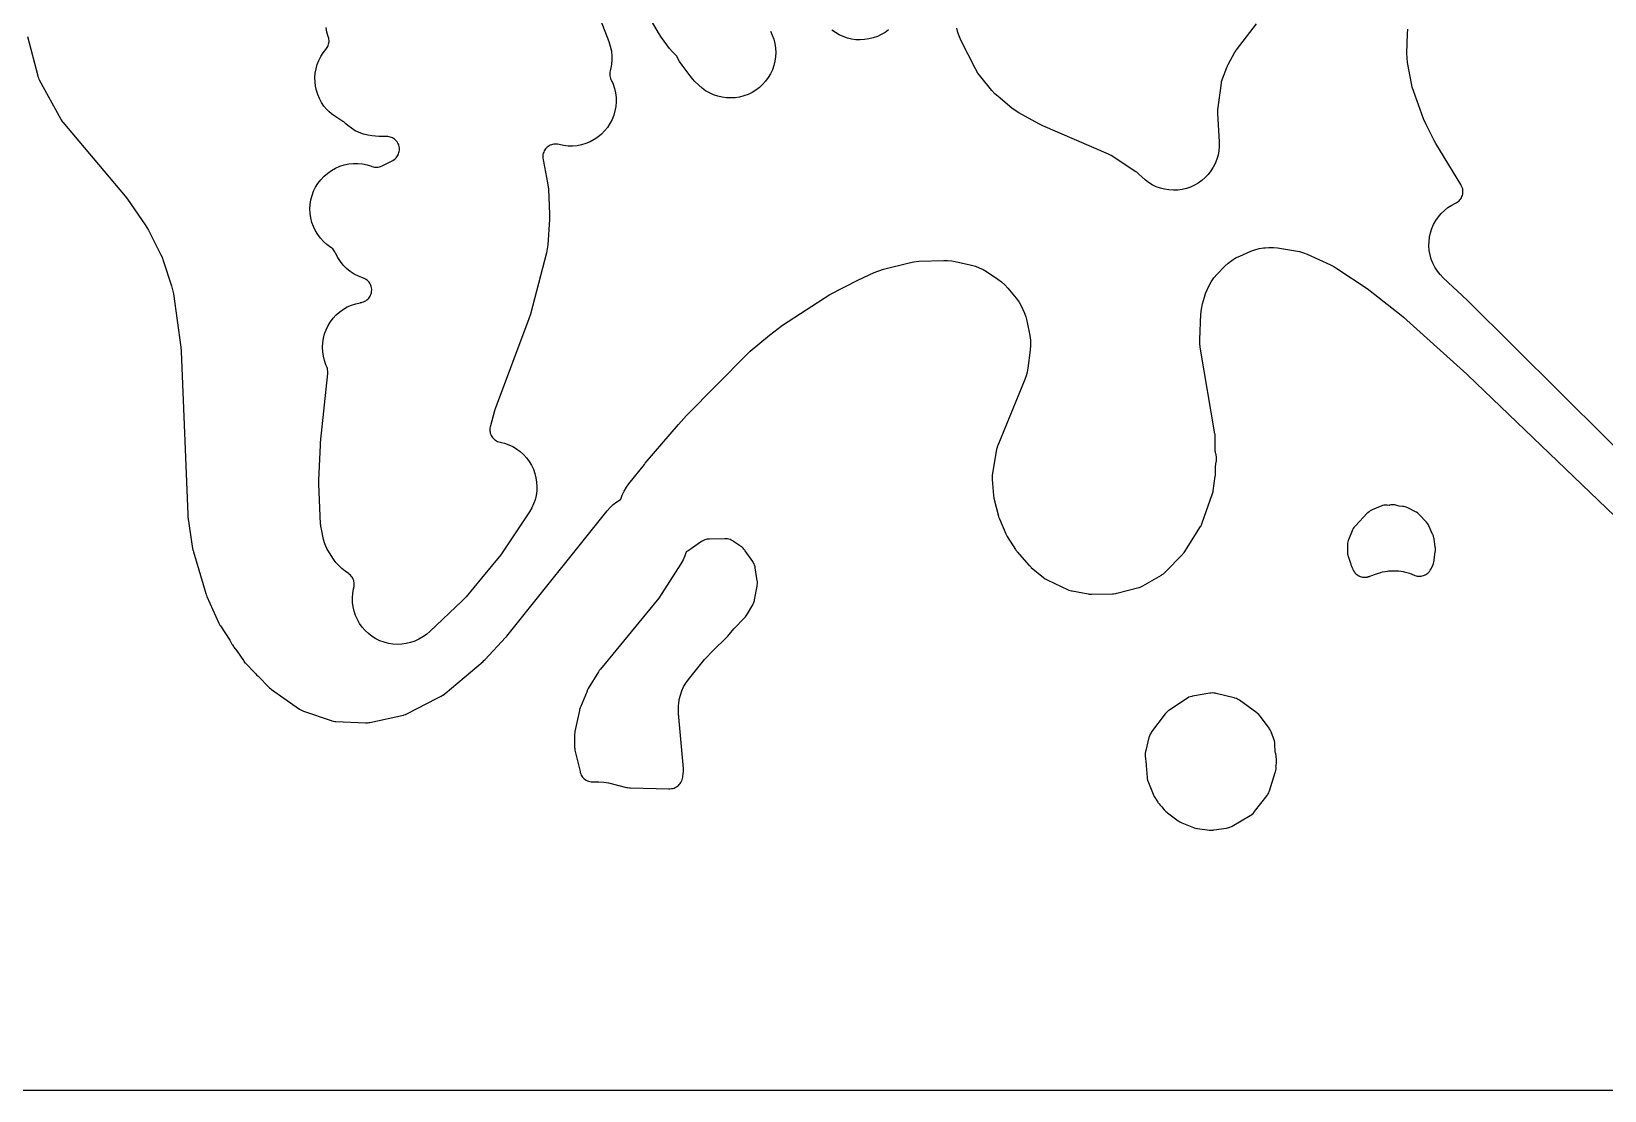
# Model space of a CAD drawing. Header units: millimetres. Extents: x 0 to 300, y 0 to 300.
# Drawn here: x 71.1 to 198.4, y -0.2 to 85.5 of the extents above; entities that cross this region are included whole.
import ezdxf

# ---------------------------------------------------------------- set-up
doc = ezdxf.new("R2010")
doc.units = ezdxf.units.MM
doc.layers.add('CUT', color=7, linetype='CONTINUOUS')

msp = doc.modelspace()

# ---------------------------------------------------------------- linework, layer by layer
at = {"layer": 'CUT'}
for points in [[(116.3715, 88.4139), (117.8353, 84.6558), (117.9621, 84.2679), (118.045, 83.8683), (118.0521, 83.8213), (118.0866, 83.4908), (118.0911, 83.1586), (118.0656, 82.8274), (118.0103, 82.4998), (117.9613, 82.3141), (117.9633, 82.3136), (117.9564, 82.2872), (117.9298, 82.1596), (117.919, 82.061), (117.9179, 81.9617), (117.9264, 81.8629), (117.9444, 81.7653), (117.9718, 81.6699), (118.0084, 81.5776), (118.0272, 81.5408), (118.1786, 81.2055), (118.2957, 80.8567), (118.3774, 80.498), (118.4228, 80.1329), (118.4314, 79.7651), (118.4032, 79.3982), (118.3385, 79.036), (118.2379, 78.6821), (118.1024, 78.3401), (117.9334, 78.0133), (117.7326, 77.705), (117.5019, 77.4184), (117.2438, 77.1562), (116.9607, 76.9212), (116.6555, 76.7157), (116.3313, 76.5417), (115.9914, 76.401), (115.6391, 76.295), (115.2779, 76.2247), (114.9115, 76.191), (114.5436, 76.194), (114.1779, 76.2338), (113.8179, 76.3099), (113.8108, 76.3118), (113.6842, 76.3389), (113.5861, 76.3501), (113.4875, 76.3517), (113.3891, 76.3439), (113.292, 76.3266), (113.1969, 76.3001), (113.1049, 76.2645), (113.0168, 76.2202), (112.9333, 76.1676), (112.8553, 76.1072), (112.7834, 76.0395), (112.7185, 75.9653), (112.6609, 75.8851), (112.6114, 75.7997), (112.5704, 75.71), (112.5382, 75.6167), (112.5151, 75.5208), (112.5014, 75.4231), (112.4972, 75.3245), (112.5025, 75.226), (112.521, 75.1036), (112.5264, 75.0797), (112.5515, 74.9599), (112.8867, 73.2121), (112.9481, 72.699), (113.0462, 70.6891), (113.0411, 70.2467), (112.8951, 68.2138), (112.8559, 67.8809), (112.7865, 67.5531), (111.5001, 62.601), (111.3819, 62.2285), (108.6413, 54.9593), (108.6151, 54.8844), (108.6069, 54.8589), (108.5843, 54.7829), (108.2559, 53.5735), (108.2391, 53.5049), (108.2181, 53.3793), (108.2114, 53.278), (108.2147, 53.1765), (108.2281, 53.0759), (108.2514, 52.9771), (108.2845, 52.8811), (108.3268, 52.7889), (108.3781, 52.7013), (108.4379, 52.6192), (108.5054, 52.5435), (108.5802, 52.4748), (108.6614, 52.4139), (108.7483, 52.3614), (108.8399, 52.3177), (108.9354, 52.2833), (109.1533, 52.2287), (109.4117, 52.164), (109.7502, 52.0431), (110.0752, 51.8898), (110.3837, 51.7054), (110.6727, 51.4918), (110.9395, 51.251), (111.1814, 50.9852), (111.3963, 50.6972), (111.582, 50.3895), (111.7367, 50.0651), (111.859, 49.7272), (111.9478, 49.3789), (112.0021, 49.0237), (112.0214, 48.6648), (112.0056, 48.3058), (111.9548, 47.95), (111.8695, 47.6009), (111.7505, 47.2618), (111.5989, 46.936), (111.4163, 46.6265), (109.3328, 43.4607), (109.0992, 43.144), (107.5493, 41.2629), (106.3049, 39.7527), (105.9858, 39.4121), (103.3518, 36.936), (103.1114, 36.7288), (102.8541, 36.5432), (102.7931, 36.5031), (102.4801, 36.3187), (102.1504, 36.1661), (101.8072, 36.0468), (101.4539, 35.962), (101.094, 35.9125), (100.7309, 35.8988), (100.3683, 35.921), (100.0096, 35.9789), (99.6584, 36.0719), (99.3181, 36.1991), (98.992, 36.3593), (98.6833, 36.551), (98.3951, 36.7721), (98.1301, 37.0207), (97.8909, 37.2942), (97.68, 37.59), (97.4992, 37.9052), (97.3505, 38.2367), (97.2352, 38.5812), (97.1545, 38.9355), (97.1092, 39.2959), (97.0997, 39.6591), (97.1261, 40.0215), (97.1882, 40.3795), (97.2348, 40.5867), (97.247, 40.6857), (97.2496, 40.7855), (97.2424, 40.885), (97.2256, 40.9833), (97.1993, 41.0796), (97.1637, 41.1728), (97.1191, 41.2621), (97.0661, 41.3466), (97.0051, 41.4255), (96.9367, 41.4982), (96.8424, 41.5805), (96.7869, 41.6222), (96.5035, 41.8245), (96.2371, 42.0338), (95.9911, 42.2669), (95.7676, 42.5216), (95.5685, 42.7958), (95.2404, 43.2946), (95.033, 43.6522), (94.867, 44.0307), (94.7594, 44.378), (94.5969, 45.2073), (94.5737, 45.3257), (94.5459, 45.4674), (94.5299, 45.5489), (94.5221, 45.6353), (94.3924, 48.8928), (94.3923, 49.1837), (94.5035, 52.0049), (94.5202, 52.2391), (95.0963, 57.798), (95.1019, 57.8684), (95.1024, 57.9957), (95.0927, 58.0967), (95.0731, 58.1962), (95.0437, 58.2933), (94.9583, 58.4992), (94.8351, 58.8436), (94.7468, 59.1985), (94.6942, 59.5604), (94.6778, 59.9257), (94.6978, 60.2909), (94.7541, 60.6522), (94.8459, 61.0062), (94.9725, 61.3493), (95.1325, 61.6782), (95.3245, 61.9894), (95.5464, 62.2801), (95.7961, 62.5473), (96.0712, 62.7883), (96.3688, 63.0008), (96.6861, 63.1827), (97.0199, 63.3321), (97.3668, 63.4477), (97.7236, 63.5281), (97.7537, 63.5333), (97.8284, 63.5483), (97.8888, 63.5635), (98.008, 63.603), (98.0995, 63.6437), (98.1866, 63.6932), (98.2684, 63.7509), (98.3442, 63.8164), (98.4132, 63.8889), (98.4748, 63.9679), (98.5283, 64.0525), (98.5734, 64.142), (98.6094, 64.2354), (98.6361, 64.3319), (98.6533, 64.4306), (98.6607, 64.5304), (98.6583, 64.6305), (98.6462, 64.7299), (98.6243, 64.8277), (98.593, 64.9228), (98.5525, 65.0144), (98.5033, 65.1016), (98.4458, 65.1836), (98.3805, 65.2595), (98.3081, 65.3287), (98.2293, 65.3905), (98.1448, 65.4442), (98.0554, 65.4895), (97.8489, 65.5697), (97.8492, 65.5703), (97.5839, 65.6743), (97.2451, 65.8496), (96.9262, 66.0591), (96.6308, 66.3005), (96.362, 66.5712), (96.1227, 66.8684), (95.9155, 67.1887), (95.7427, 67.5288), (95.6847, 67.6441), (95.6324, 67.727), (95.5724, 67.8046), (95.5053, 67.8761), (95.4316, 67.9408), (95.2556, 68.0677), (95.2558, 68.068), (95.0347, 68.2281), (94.7603, 68.4719), (94.5117, 68.7417), (94.2912, 69.0351), (94.1011, 69.3489), (93.9432, 69.6802), (93.8191, 70.0255), (93.7301, 70.3815), (93.677, 70.7446), (93.6604, 71.1112), (93.6805, 71.4776), (93.737, 71.8402), (93.8293, 72.1953), (93.9567, 72.5395), (94.1177, 72.8692), (94.3108, 73.1813), (94.534, 73.4725), (94.7852, 73.74), (94.8141, 73.7679), (95.0971, 74.014), (95.4038, 74.2301), (95.7308, 74.4137), (96.0749, 74.5631), (96.4324, 74.6766), (96.7997, 74.7531), (97.1728, 74.7917), (97.5479, 74.7921), (97.921, 74.7543), (98.2884, 74.6786), (98.6462, 74.5659), (98.6767, 74.5546), (98.7911, 74.5189), (98.8886, 74.4987), (98.9876, 74.4881), (99.0871, 74.4872), (99.1862, 74.4959), (99.2841, 74.5143), (99.3797, 74.542), (99.4956, 74.5884), (99.5579, 74.6187), (100.3114, 75.0088), (100.3721, 75.0421), (100.4768, 75.1099), (100.5546, 75.1718), (100.626, 75.241), (100.6903, 75.3168), (100.747, 75.3985), (100.7955, 75.4853), (100.8353, 75.5764), (100.866, 75.6709), (100.8875, 75.768), (100.8994, 75.8667), (100.9016, 75.9661), (100.8942, 76.0652), (100.8772, 76.1631), (100.8508, 76.259), (100.8152, 76.3518), (100.7707, 76.4407), (100.7178, 76.5249), (100.657, 76.6035), (100.5888, 76.6759), (100.5139, 76.7413), (100.433, 76.7991), (100.3469, 76.8487), (100.2564, 76.8898), (100.1623, 76.9219), (100.0655, 76.9447), (99.967, 76.9579), (99.8424, 76.9625), (99.7648, 76.9597), (99.2337, 76.9788), (99.2242, 76.9799), (98.9675, 76.9949), (98.9675, 76.9951), (98.703, 77.0105), (98.3458, 77.0668), (97.9958, 77.158), (97.6564, 77.2831), (97.3311, 77.441), (97.0228, 77.6301), (96.7346, 77.8486), (96.5726, 77.9986), (96.5694, 78.0024), (96.4957, 78.0734), (96.3949, 78.1528), (96.3357, 78.1926), (95.6861, 78.606), (95.3991, 78.8086), (95.1882, 78.9899), (95.0183, 79.1598), (94.7936, 79.4325), (94.5961, 79.7254), (94.4277, 80.036), (94.2899, 80.3614), (94.184, 80.6984), (94.1109, 81.0441), (94.0713, 81.3952), (94.0657, 81.7484), (94.094, 82.1006), (94.1559, 82.4484), (94.251, 82.7887), (94.3784, 83.1183), (94.5368, 83.4341), (94.7248, 83.7332), (94.9406, 84.013), (94.9942, 84.0759), (95.0515, 84.1585), (95.1005, 84.2462), (95.1406, 84.3384), (95.1714, 84.4341), (95.1927, 84.5323), (95.2042, 84.6322), (95.2059, 84.7326), (95.1977, 84.8328), (95.1797, 84.9317), (95.1434, 85.0586), (95.14, 85.0684), (95.0408, 85.4153), (94.9761, 85.7703)], [(130.9097, 85.4887), (131.0628, 85.1646), (131.1837, 84.8271), (131.2711, 84.4794), (131.3241, 84.1248), (131.3424, 83.7668), (131.3257, 83.4086), (131.2742, 83.0539), (131.1884, 82.7058), (131.0691, 82.3677), (130.9174, 82.0429), (130.7348, 81.7344), (130.5229, 81.4451), (130.2839, 81.1779), (130.0201, 80.9353), (129.7338, 80.7195), (129.4278, 80.5326), (129.1051, 80.3764), (128.7687, 80.2524), (128.4219, 80.1618), (128.0678, 80.1054), (127.71, 80.0838), (127.3517, 80.0971), (126.9965, 80.1453), (126.6476, 80.2279), (126.3084, 80.344), (125.9822, 80.4927), (125.672, 80.6724), (125.3808, 80.8816), (125.1114, 81.1181), (124.803, 81.4166), (124.5973, 81.6325), (124.4099, 81.8643), (123.7646, 82.7322), (123.5666, 83.0273), (123.398, 83.3402), (123.3407, 83.4767), (123.2341, 83.5639), (122.9789, 83.8186), (122.7499, 84.097), (122.0953, 84.9774), (121.8481, 85.3565), (120.2261, 88.2151)], [(140.4722, 85.6004), (140.1868, 85.3914), (139.8827, 85.2108), (139.5626, 85.0603), (139.2295, 84.9413), (138.8865, 84.8549), (138.5368, 84.8018), (138.1837, 84.7825), (137.8303, 84.7974), (137.4799, 84.8461), (137.1359, 84.9283), (136.8014, 85.0431), (136.4794, 85.1896), (136.1731, 85.3664), (135.8851, 85.5718)], [(170.2202, 86.0755), (168.5855, 83.9666), (168.55, 83.9188), (168.4798, 83.8106), (168.4505, 83.7587), (167.9138, 82.7577), (167.8653, 82.6595), (167.85, 82.6259), (167.808, 82.5247), (167.4573, 81.5938), (167.4313, 81.5186), (167.389, 81.3516), (167.3759, 81.2731), (167.0806, 79.1257), (167.0727, 79.0553), (167.067, 78.9019), (167.0696, 78.8311), (167.2135, 76.5278), (167.2185, 76.1727), (167.1892, 75.8187), (167.1259, 75.4693), (167.0291, 75.1275), (166.8998, 74.7968), (166.7392, 74.48), (166.5487, 74.1803), (166.3302, 73.9003), (166.0857, 73.6427), (165.8175, 73.4099), (165.528, 73.2041), (165.2201, 73.0272), (164.8965, 72.8809), (164.5603, 72.7665), (164.2146, 72.685), (163.8626, 72.6373), (163.5078, 72.6238), (163.1532, 72.6446), (162.8023, 72.6996), (162.4584, 72.7881), (162.1246, 72.9095), (161.8041, 73.0625), (161.4999, 73.2457), (161.2148, 73.4574), (160.9514, 73.6957), (160.72, 73.9263), (160.666, 73.9774), (160.5407, 74.0785), (160.4794, 74.1206), (158.4701, 75.422), (158.4192, 75.4535), (158.3048, 75.5146), (158.2504, 75.5394), (152.9529, 77.8207), (152.6167, 77.9863), (150.9955, 78.8902), (150.7107, 79.0665), (150.4432, 79.2679), (149.3273, 80.1907), (149.0638, 80.431), (148.8248, 80.6958), (147.9338, 81.785), (147.7023, 82.101), (147.5057, 82.4399), (146.3476, 84.7066), (146.199, 85.0367), (146.0835, 85.3798), (146.0024, 85.7327)], [(202.2992, 48.8381), (187.3109, 63.7061), (187.2997, 63.7171), (187.2675, 63.7479), (185.3436, 65.5512), (185.0928, 65.8106), (184.8686, 66.0934), (184.6732, 66.3969), (184.5085, 66.718), (184.3761, 67.0537), (184.2773, 67.4008), (184.213, 67.7559), (184.1838, 68.1157), (184.1901, 68.4765), (184.2317, 68.835), (184.3083, 69.1877), (184.4191, 69.5311), (184.563, 69.8621), (184.7387, 70.1773), (184.9445, 70.4737), (185.1784, 70.7486), (185.4381, 70.9992), (185.7212, 71.2231), (186.0248, 71.4182), (186.3461, 71.5825), (186.3773, 71.5965), (186.4653, 71.6473), (186.5479, 71.7066), (186.6242, 71.7738), (186.6934, 71.8483), (186.7549, 71.9293), (186.808, 72.0159), (186.8523, 72.1074), (186.8872, 72.2029), (186.9125, 72.3014), (186.9279, 72.4019), (186.9332, 72.5034), (186.9285, 72.6049), (186.9136, 72.7055), (186.8888, 72.8041), (186.8544, 72.8998), (186.7994, 73.0148), (186.7643, 73.0763), (184.752, 76.3975), (184.6187, 76.6372), (183.926, 78.0007), (183.7506, 78.4039), (182.9295, 80.6507), (182.8338, 80.9524), (182.7644, 81.2612), (182.4591, 82.9575), (182.4115, 83.3299), (182.4022, 83.7051), (182.4433, 85.2642), (182.4722, 85.6377)], [(70.8266, 85.0567), (71.6426, 81.8706), (71.6585, 81.8136), (71.6934, 81.7129), (71.7366, 81.6154), (71.7639, 81.5629), (73.5082, 78.3708), (73.5439, 78.3092), (73.6309, 78.182), (73.6754, 78.1264), (78.7057, 72.1556), (78.9103, 71.8889), (80.3412, 69.8355), (80.6036, 69.3966), (81.5833, 67.4648), (81.7014, 67.208), (81.7994, 66.9429), (82.4691, 64.8911), (82.5564, 64.577), (82.6155, 64.2564), (83.2164, 59.9304), (83.2484, 59.5721), (83.7766, 46.4088), (83.7825, 46.3205), (83.7853, 46.2908), (83.7959, 46.2029), (84.1728, 43.6512), (84.1948, 43.5323), (84.2037, 43.4925), (84.2343, 43.3755), (85.2452, 40.0152), (85.2785, 39.916), (85.2908, 39.8828), (85.3303, 39.7859), (86.2958, 37.6135), (86.3211, 37.5595), (86.3833, 37.4463), (86.4152, 37.3959), (87.1783, 36.2456), (87.3549, 35.9136), (87.3892, 35.8527), (87.473, 35.7268), (87.5159, 35.6716), (87.7453, 35.3909), (88.2784, 34.5872), (88.3163, 34.533), (88.4062, 34.4214), (88.4512, 34.373), (89.239, 33.5631), (89.2803, 33.5126), (89.3357, 33.4488), (89.4674, 33.3218), (89.4964, 33.2985), (90.3316, 32.4398), (90.3799, 32.3925), (90.4913, 32.2978), (90.5458, 32.2578), (92.8144, 30.6742), (92.8698, 30.6374), (92.974, 30.5783), (93.0833, 30.5292), (93.1457, 30.5062), (95.3808, 29.7429), (95.4441, 29.7229), (95.5603, 29.695), (95.6785, 29.678), (95.7447, 29.6732), (98.1489, 29.5541), (98.2119, 29.5523), (98.3252, 29.5568), (98.4378, 29.5712), (98.4996, 29.5833), (101.2287, 30.182), (101.2897, 30.1968), (101.3975, 30.2307), (101.502, 30.2739), (101.5583, 30.3017), (103.9127, 31.5288), (104.2201, 31.6789), (104.2752, 31.7073), (104.3709, 31.7648), (104.3952, 31.7825), (104.4045, 31.7876), (104.5471, 31.8836), (104.6091, 31.9332), (107.6685, 34.5293), (107.7388, 34.5924), (107.7619, 34.6144), (107.8285, 34.6815), (109.4936, 36.4566), (109.537, 36.5047), (109.5513, 36.5212), (109.5928, 36.571), (117.6998, 46.689), (117.9379, 46.958), (118.2011, 47.2025), (118.487, 47.4202), (118.7927, 47.6089), (118.8048, 47.6148), (118.812, 47.644), (118.9295, 47.9787), (119.0786, 48.3005), (119.2582, 48.6064), (119.4663, 48.8936), (120.7176, 50.4553), (120.7937, 50.5471), (123.4743, 53.6787), (124.1348, 54.3994), (129.0048, 59.3516), (129.2795, 59.604), (130.8417, 60.8991), (131.8854, 61.7192), (135.7268, 64.1852), (137.9756, 65.3588), (139.3099, 65.9692), (140.0515, 66.242), (142.1253, 66.7665), (142.5138, 66.8427), (142.9083, 66.8768), (144.9399, 66.942), (145.2491, 66.939), (145.5571, 66.9099), (145.8614, 66.855), (147.176, 66.5605), (147.4984, 66.4727), (147.8115, 66.356), (148.1126, 66.2113), (148.3994, 66.0399), (149.306, 65.4405), (149.6028, 65.2221), (149.8763, 64.975), (150.1236, 64.7019), (150.7842, 63.8943), (151.0244, 63.565), (151.2266, 63.2111), (151.3369, 62.9906), (151.4709, 62.6896), (151.5774, 62.3779), (151.6556, 62.0578), (151.8856, 60.8911), (151.9415, 60.495), (151.9541, 60.0951), (151.9231, 59.6963), (151.7286, 58.2327), (151.6738, 57.9225), (151.5927, 57.6182), (151.4857, 57.3219), (149.3003, 51.9939), (149.2721, 51.9193), (149.2248, 51.7531), (149.2095, 51.6748), (148.8589, 49.5691), (148.8503, 49.5097), (148.8416, 49.402), (148.842, 49.2939), (148.846, 49.234), (148.9593, 47.9489), (148.9654, 47.8931), (148.9856, 47.7731), (148.9982, 47.7183), (149.3594, 46.2785), (149.3738, 46.2254), (149.4116, 46.1124), (149.4321, 46.0613), (149.9458, 44.8473), (149.9709, 44.7913), (150.033, 44.6739), (150.0651, 44.6217), (150.7425, 43.5707), (150.7725, 43.5261), (150.8427, 43.4333), (150.8775, 43.3924), (151.8571, 42.2833), (151.8933, 42.2438), (151.9763, 42.1629), (152.0167, 42.1278), (153.0019, 41.303), (153.0499, 41.2646), (153.1407, 41.201), (153.2367, 41.1456), (153.2918, 41.1183), (154.9938, 40.3218), (155.0499, 40.297), (155.1535, 40.259), (155.26, 40.2301), (155.3201, 40.2178), (156.6174, 39.9825), (156.6855, 39.9719), (156.8342, 39.9596), (156.9031, 39.9589), (158.5763, 39.9826), (158.6616, 39.9864), (158.845, 40.0112), (158.9283, 40.0302), (160.715, 40.4948), (160.7773, 40.5125), (160.8871, 40.5521), (160.9929, 40.6014), (161.0496, 40.6327), (162.5578, 41.5114), (162.6121, 41.5448), (162.7058, 41.6112), (162.7932, 41.6858), (162.8388, 41.7304), (164.236, 43.1586), (164.2873, 43.2138), (164.3884, 43.3419), (164.4303, 43.4046), (165.7074, 45.4295), (165.7481, 45.4982), (165.8233, 45.6539), (165.8519, 45.7284), (166.6608, 48.0278), (166.6822, 48.094), (166.7182, 48.2405), (166.7297, 48.3091), (166.9022, 49.5102), (166.9089, 49.5639), (166.9167, 49.6807), (166.9172, 49.7347), (166.9122, 50.2739), (166.9773, 50.6655), (166.9864, 50.7286), (166.995, 50.8429), (166.9933, 50.9575), (166.9882, 51.021), (166.965, 51.244), (166.956, 51.3133), (166.9308, 51.4367), (166.9011, 51.5326), (166.9007, 51.5336), (166.8901, 52.6897), (166.8884, 52.7468), (166.8774, 52.8701), (166.8688, 52.9266), (165.6952, 59.7767), (165.6498, 60.164), (165.6457, 60.5538), (165.7329, 62.6005), (165.7751, 63.0206), (165.8652, 63.4331), (166.0172, 63.977), (166.1159, 64.2791), (166.2403, 64.5715), (166.3813, 64.867), (166.5703, 65.2134), (166.7952, 65.5376), (167.0537, 65.8359), (167.6735, 66.4779), (167.9413, 66.7289), (168.2328, 66.952), (168.5451, 67.1448), (168.8751, 67.3056), (169.7799, 67.6917), (170.1075, 67.8134), (170.4453, 67.9035), (170.79, 67.961), (170.9292, 67.9775), (171.2336, 67.9995), (171.3503, 67.9978), (171.463, 67.9962), (171.5989, 67.9942), (171.6108, 67.9941), (171.9333, 67.9583), (173.3835, 67.7298), (173.707, 67.6639), (174.0233, 67.5691), (174.3299, 67.4464), (176.2164, 66.5905), (176.4815, 66.4572), (176.7349, 66.3028), (179.1925, 64.6666), (179.4315, 64.4932), (181.9357, 62.5184), (182.1226, 62.3607), (187.2407, 57.7404), (187.3213, 57.6654), (203.1588, 42.483)], [(296.1703, -0.175), (3.5, -0.175)]]:
    msp.add_lwpolyline(points, dxfattribs=at)
for points in [[(178.2001, 41.6925), (178.2041, 41.6874), (178.2231, 41.6671), (178.2263, 41.6636), (178.2275, 41.6625), (178.2745, 41.6124), (178.3521, 41.5449), (178.4361, 41.4856), (178.5256, 41.435), (178.6198, 41.3937), (178.7176, 41.362), (178.8181, 41.3403), (178.9203, 41.3288), (178.9742, 41.3282), (178.9789, 41.328), (178.9829, 41.3281), (179.0231, 41.3277), (179.0708, 41.332), (179.0815, 41.3324), (179.0904, 41.3337), (179.1255, 41.3369), (179.1665, 41.3448), (179.1831, 41.3472), (179.1968, 41.3506), (179.2265, 41.3563), (179.2605, 41.3665), (179.308, 41.3784), (179.3759, 41.4008), (179.3903, 41.406), (180.0257, 41.6344), (180.3002, 41.7155), (180.4358, 41.7553), (180.8535, 41.8275), (180.9472, 41.8382), (181.3281, 41.8616), (181.7094, 41.8453), (182.087, 41.7896), (182.1925, 41.7684), (182.6027, 41.661), (182.9978, 41.507), (183.0478, 41.4841), (183.1438, 41.4513), (183.2425, 41.4281), (183.3431, 41.4148), (183.4445, 41.4115), (183.5457, 41.4184), (183.6458, 41.4352), (183.7437, 41.4619), (183.8384, 41.4981), (183.9291, 41.5435), (184.0149, 41.5978), (184.0948, 41.6602), (184.1682, 41.7303), (184.2343, 41.8073), (184.2923, 41.8905), (184.3545, 42.0016), (184.3844, 42.0656), (184.5172, 42.3704), (184.5432, 42.4344), (184.5816, 42.5527), (184.6084, 42.6741), (184.6183, 42.7425), (184.6996, 43.417), (184.7057, 43.4791), (184.709, 43.5801), (184.7099, 43.6003), (184.7041, 43.7032), (184.7001, 43.7281), (184.6955, 43.7658), (184.598, 44.4425), (184.5862, 44.5118), (184.5559, 44.6347), (184.5136, 44.7541), (184.4852, 44.8184), (184.1687, 45.4915), (184.1354, 45.5577), (184.0664, 45.6719), (183.9858, 45.7784), (183.9366, 45.8338), (183.449, 46.3551), (183.394, 46.4107), (183.2871, 46.5023), (183.1709, 46.5817), (183.1029, 46.6203), (182.5395, 46.9201), (182.4737, 46.9529), (182.3509, 47.0028), (182.2494, 47.0322), (182.119, 47.0558), (182.0458, 47.0632), (181.7828, 47.083), (181.5818, 47.1394), (181.5157, 47.1563), (181.3948, 47.178), (181.2973, 47.186), (181.1994, 47.1846), (181.1021, 47.1739), (180.9819, 47.1489), (180.9667, 47.1446), (180.8144, 47.156), (180.7454, 47.1596), (180.6209, 47.1568), (180.5223, 47.1451), (180.4254, 47.1238), (180.3069, 47.0854), (180.2428, 47.0593), (179.6039, 46.7812), (179.54, 46.7515), (179.4293, 46.6897), (179.3464, 46.6319), (179.25, 46.5495), (179.2, 46.4999), (178.2326, 45.491), (178.1866, 45.4407), (178.1105, 45.3444), (178.0575, 45.2622), (178.0011, 45.1532), (177.9742, 45.0906), (177.6842, 44.3676), (177.6602, 44.3031), (177.6253, 44.1841), (177.6069, 44.087), (177.5956, 43.9635), (177.5943, 43.8946), (177.5972, 43.3658), (177.5989, 43.3043), (177.6091, 43.1938), (177.6248, 43.1068), (177.6539, 42.9997), (177.6738, 42.9414), (177.8485, 42.4652), (177.8526, 42.4276), (177.8758, 42.3219), (177.9099, 42.2193), (177.9661, 42.0957), (177.9894, 42.0538), (178.0339, 41.9455), (178.0858, 41.8497), (178.1634, 41.7371), (178.1958, 41.6973)], [(115.0989, 28.8519), (115.0856, 28.7801), (115.0689, 28.6229), (115.0668, 28.5499), (115.064, 27.6892), (115.0662, 27.6062), (115.0865, 27.4275), (115.1031, 27.3461), (115.5092, 25.6136), (115.5267, 25.5461), (115.5672, 25.4273), (115.6085, 25.3362), (115.6586, 25.2496), (115.7168, 25.1683), (115.7828, 25.0931), (115.8558, 25.0247), (115.9351, 24.9637), (116.02, 24.9108), (116.1097, 24.8665), (116.2032, 24.8311), (116.2998, 24.805), (116.3985, 24.7886), (116.4983, 24.7818), (116.6296, 24.7858), (116.649, 24.7873), (117.0377, 24.7976), (117.4253, 24.7667), (117.8075, 24.695), (119.2671, 24.3404), (119.3357, 24.3255), (119.3389, 24.325), (119.511, 24.3017), (119.5911, 24.2977), (122.6986, 24.2293), (122.7115, 24.229), (122.7837, 24.2292), (122.9132, 24.2396), (123.0151, 24.2582), (123.1146, 24.287), (123.2107, 24.3258), (123.3023, 24.3741), (123.3886, 24.4314), (123.4686, 24.4972), (123.5416, 24.5708), (123.6067, 24.6513), (123.6633, 24.738), (123.7109, 24.83), (123.7352, 24.8917), (123.766, 24.9563), (123.8016, 25.0572), (123.8264, 25.1612), (123.8402, 25.2673), (123.843, 25.3778), (123.8676, 25.5189), (123.877, 25.5805), (123.8866, 25.6923), (123.8864, 25.8046), (123.8821, 25.8667), (123.4825, 30.3126), (123.4677, 30.6432), (123.4828, 30.9739), (123.4947, 31.1051), (123.5437, 31.4561), (123.6263, 31.8007), (123.7417, 32.1357), (123.8888, 32.4581), (124.0663, 32.7648), (124.2725, 33.053), (125.3528, 34.4184), (125.5838, 34.6833), (126.3154, 35.4455), (127.336, 36.4355), (127.3932, 36.4937), (127.412, 36.5138), (127.4662, 36.5748), (127.9633, 37.1621), (128.8394, 38.0747), (128.8973, 38.1388), (129.0094, 38.2883), (129.0548, 38.3618), (129.4797, 39.1003), (129.5174, 39.1702), (129.5744, 39.3012), (129.6165, 39.4378), (129.6335, 39.5153), (129.8431, 40.6206), (129.8533, 40.6814), (129.8645, 40.7919), (129.8657, 40.8804), (129.8577, 40.9912), (129.8493, 41.0523), (129.6834, 42.0868), (129.6688, 42.1639), (129.6312, 42.3001), (129.5894, 42.4047), (129.5229, 42.5294), (129.4804, 42.5954), (128.8825, 43.4685), (128.8452, 43.5205), (128.7719, 43.6093), (128.7073, 43.6746), (128.6193, 43.7488), (128.5678, 43.7867), (127.9309, 44.2328), (127.868, 44.2745), (127.7492, 44.3402), (127.6495, 44.3822), (127.5459, 44.4135), (127.4396, 44.4336), (127.3042, 44.4446), (127.2288, 44.4448), (125.9792, 44.4137), (125.9111, 44.4104), (125.7892, 44.3956), (125.6936, 44.3746), (125.6004, 44.3445), (125.5106, 44.3057), (125.403, 44.2464), (125.3458, 44.2093), (124.6032, 43.7016), (124.4972, 43.625), (124.4957, 43.6271), (124.2671, 43.47), (124.0988, 43.3769), (123.9941, 43.0621), (123.8479, 42.7339), (123.6705, 42.4215), (122.1377, 40.0069), (121.8762, 39.6454), (117.1627, 33.9005), (117.0921, 33.8082), (117.0695, 33.7762), (117.0056, 33.6791), (116.1807, 32.3253), (116.1529, 32.2776), (116.0987, 32.1708), (116.0766, 32.1202), (115.542, 30.8269), (115.5184, 30.7659), (115.4766, 30.6308), (115.4616, 30.5671)], [(162.5878, 22.7715), (162.7774, 22.5307), (162.8178, 22.4817), (162.8963, 22.3984), (162.9819, 22.3225), (163.0321, 22.2836), (163.9021, 21.641), (163.9504, 21.6069), (164.0409, 21.551), (164.1358, 21.5028), (164.1901, 21.4793), (165.1273, 21.0972), (165.1864, 21.0746), (165.2953, 21.0411), (165.4067, 21.0174), (165.4693, 21.0084), (166.4355, 20.8914), (166.4988, 20.8851), (166.6133, 20.8815), (166.7276, 20.8882), (166.7907, 20.8961), (167.8111, 21.0477), (167.8785, 21.0593), (167.9981, 21.089), (168.0907, 21.1218), (168.2024, 21.1738), (168.2621, 21.207), (169.7229, 22.0667), (169.7803, 22.1023), (169.8787, 22.1736), (169.9515, 22.2376), (170.0348, 22.3262), (170.0774, 22.3786), (171.0846, 23.6778), (171.1216, 23.7278), (171.1823, 23.822), (171.2239, 23.9011), (171.2672, 24.0044), (171.2875, 24.0632), (171.7577, 25.5318), (171.776, 25.5937), (171.8012, 25.7072), (171.8131, 25.7991), (171.8175, 25.9153), (171.8156, 25.9798), (171.8109, 26.0683), (171.8178, 26.0929), (171.8343, 26.157), (171.8558, 26.2743), (171.8642, 26.3689), (171.8637, 26.4881), (171.8588, 26.5542), (171.8298, 26.8507), (171.8212, 26.9207), (171.7964, 27.0452), (171.7669, 27.142), (171.7521, 27.1776), (171.7144, 27.8901), (171.7082, 27.9676), (171.6856, 28.1058), (171.6481, 28.2406), (171.6211, 28.3136), (171.412, 28.8361), (171.3882, 28.8921), (171.339, 28.9899), (171.2816, 29.0831), (171.2465, 29.1327), (170.55, 30.0745), (170.5057, 30.1314), (170.4183, 30.2274), (170.3216, 30.3141), (170.2645, 30.358), (168.8647, 31.3786), (168.8074, 31.4183), (168.6992, 31.4819), (168.6084, 31.524), (168.49, 31.5654), (168.4226, 31.5835), (166.9743, 31.9352), (166.9029, 31.9506), (166.7726, 31.9684), (166.6678, 31.9719), (166.5367, 31.9627), (166.4644, 31.952), (165.0689, 31.7092), (164.9974, 31.6949), (164.871, 31.6593), (164.7737, 31.6207), (164.6572, 31.5601), (164.5953, 31.5216), (163.1872, 30.5945), (163.1204, 30.5478), (163.008, 30.4537), (162.9071, 30.3474), (162.8563, 30.2838), (161.7521, 28.8166), (161.7106, 28.7585), (161.6441, 28.6487), (161.6, 28.5563), (161.5567, 28.4355), (161.5377, 28.3667), (161.2738, 27.3085), (161.2571, 27.2327), (161.2383, 27.0944), (161.2346, 26.9548), (161.2389, 26.8773), (161.2959, 26.1899), (161.296, 26.1794), (161.302, 26.1164), (161.3828, 25.1422), (161.3912, 25.0662), (161.4172, 24.931), (161.4576, 24.7994), (161.4858, 24.7283), (161.9415, 23.6658), (161.9672, 23.6093), (162.0201, 23.5107), (162.0813, 23.4171), (162.1187, 23.3675), (162.1288, 23.3547), (162.2507, 23.153), (162.2873, 23.0956), (162.3605, 22.9972), (162.4427, 22.9062), (162.4918, 22.8591)]]:
    msp.add_lwpolyline(points, close=True, dxfattribs=at)

doc.saveas('drawing.dxf')
